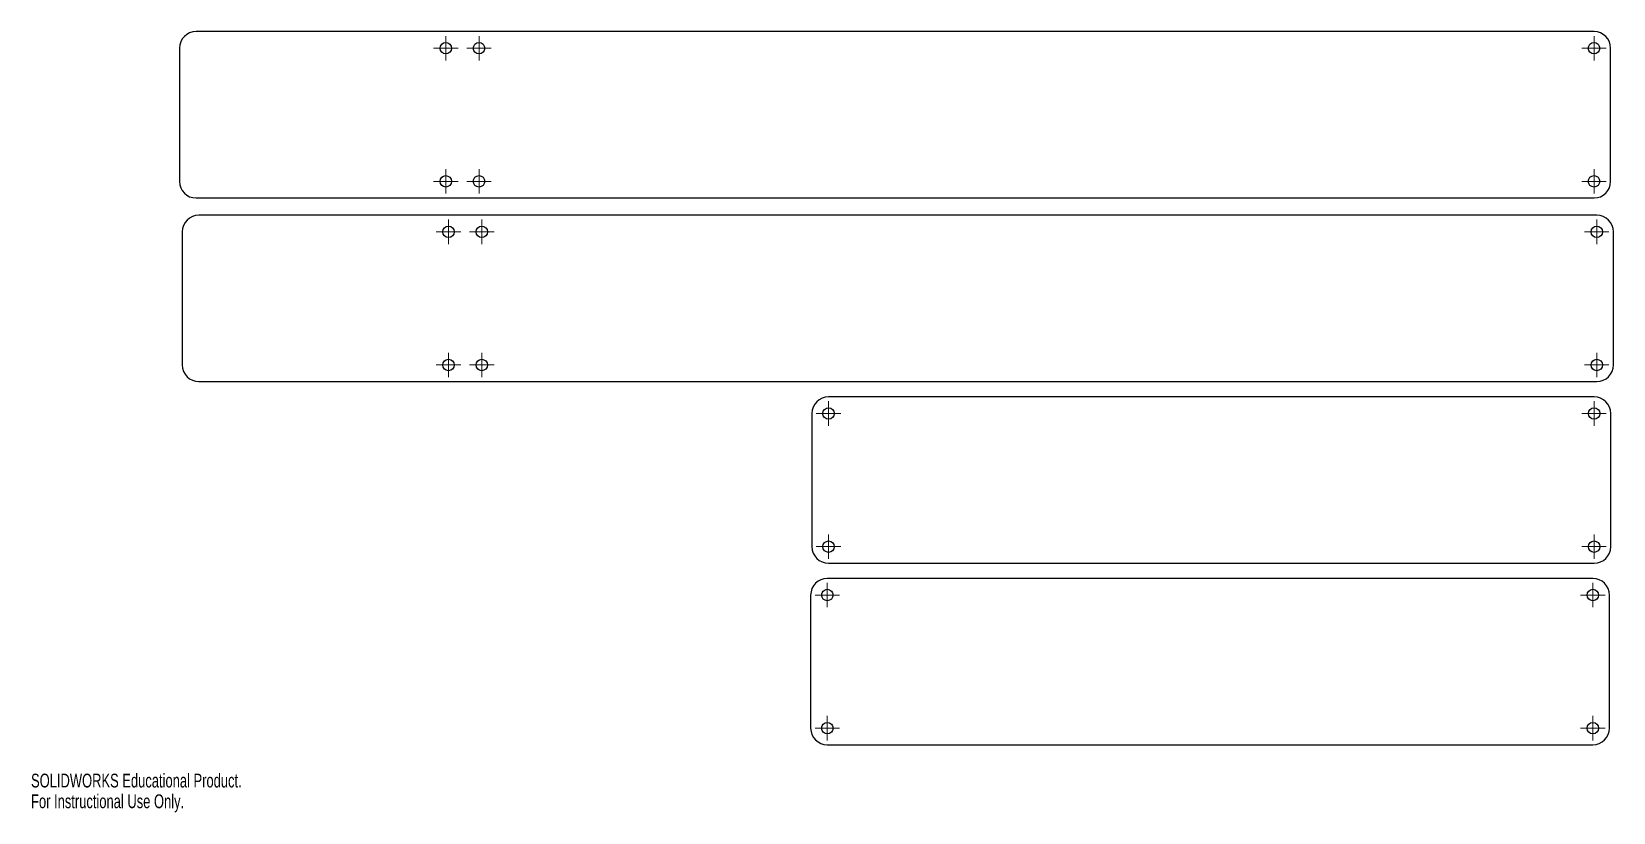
# Model space of a CAD drawing. Header units: inches. Extents: x 0 to 23.8, y 0 to 11.7.
import ezdxf

# ---------------------------------------------------------------- set-up
doc = ezdxf.new("R2010")
doc.units = ezdxf.units.IN
doc.header["$MEASUREMENT"] = 0
doc.styles.add('SLDTEXTSTYLE0', font='TXT', dxfattribs={"width": 0.7})

# ---------------------------------------------------------------- blocks, each defined once
blk = doc.blocks.new('SW_CENTERMARKSYMBOL_0')
at = {"color": 0, "linetype": 'Continuous', "lineweight": 18}
for p, q in [((-0.098, 0), (-0.184, 0)), ((0, 0), (-0.098, 0)), ((0, 0.098), (0, 0.184)), ((0, 0), (0, 0.098)), ((0, 0), (0, -0.098)), ((0, 0), (0.098, 0)), ((0.098, 0), (0.184, 0)), ((0, -0.098), (0, -0.184))]:
    blk.add_line(p, q, dxfattribs=at)
blk = doc.blocks.new('SW_CENTERMARKSYMBOL_1')
at = {"color": 0, "linetype": 'Continuous', "lineweight": 18}
for p, q in [((-0.098, 0), (-0.184, 0)), ((0, 0), (-0.098, 0)), ((0, 0.098), (0, 0.184)), ((0, 0), (0, 0.098)), ((0, 0), (0, -0.098)), ((0, 0), (0.098, 0)), ((0.098, 0), (0.184, 0)), ((0, -0.098), (0, -0.184))]:
    blk.add_line(p, q, dxfattribs=at)
blk = doc.blocks.new('SW_CENTERMARKSYMBOL_2')
at = {"color": 0, "linetype": 'Continuous', "lineweight": 18}
for p, q in [((-0.098, 0), (-0.184, 0)), ((0, 0), (-0.098, 0)), ((0, 0.098), (0, 0.184)), ((0, 0), (0, 0.098)), ((0, 0), (0, -0.098)), ((0, 0), (0.098, 0)), ((0.098, 0), (0.184, 0)), ((0, -0.098), (0, -0.184))]:
    blk.add_line(p, q, dxfattribs=at)
blk = doc.blocks.new('SW_CENTERMARKSYMBOL_3')
at = {"color": 0, "linetype": 'Continuous', "lineweight": 18}
for p, q in [((-0.098, 0), (-0.184, 0)), ((0, 0), (-0.098, 0)), ((0, 0.098), (0, 0.184)), ((0, 0), (0, 0.098)), ((0, 0), (0, -0.098)), ((0, 0), (0.098, 0)), ((0.098, 0), (0.184, 0)), ((0, -0.098), (0, -0.184))]:
    blk.add_line(p, q, dxfattribs=at)
blk = doc.blocks.new('SW_CENTERMARKSYMBOL_4')
at = {"color": 0, "linetype": 'Continuous', "lineweight": 18}
for p, q in [((-0.098, 0), (-0.184, 0)), ((0, 0), (-0.098, 0)), ((0, 0.098), (0, 0.184)), ((0, 0), (0, 0.098)), ((0, 0), (0, -0.098)), ((0, 0), (0.098, 0)), ((0.098, 0), (0.184, 0)), ((0, -0.098), (0, -0.184))]:
    blk.add_line(p, q, dxfattribs=at)
blk = doc.blocks.new('SW_CENTERMARKSYMBOL_5')
at = {"color": 0, "linetype": 'Continuous', "lineweight": 18}
for p, q in [((-0.098, 0), (-0.184, 0)), ((0, 0), (-0.098, 0)), ((0, 0.098), (0, 0.184)), ((0, 0), (0, 0.098)), ((0, 0), (0, -0.098)), ((0, 0), (0.098, 0)), ((0.098, 0), (0.184, 0)), ((0, -0.098), (0, -0.184))]:
    blk.add_line(p, q, dxfattribs=at)
blk = doc.blocks.new('SW_CENTERMARKSYMBOL_6')
at = {"color": 0, "linetype": 'Continuous', "lineweight": 18}
for p, q in [((-0.098, 0), (-0.184, 0)), ((0, 0), (-0.098, 0)), ((0, 0.098), (0, 0.184)), ((0, 0), (0, 0.098)), ((0, 0), (0, -0.098)), ((0, 0), (0.098, 0)), ((0.098, 0), (0.184, 0)), ((0, -0.098), (0, -0.184))]:
    blk.add_line(p, q, dxfattribs=at)
blk = doc.blocks.new('SW_CENTERMARKSYMBOL_7')
at = {"color": 0, "linetype": 'Continuous', "lineweight": 18}
for p, q in [((-0.098, 0), (-0.184, 0)), ((0, 0), (-0.098, 0)), ((0, 0.098), (0, 0.184)), ((0, 0), (0, 0.098)), ((0, 0), (0, -0.098)), ((0, 0), (0.098, 0)), ((0.098, 0), (0.184, 0)), ((0, -0.098), (0, -0.184))]:
    blk.add_line(p, q, dxfattribs=at)
blk = doc.blocks.new('SW_CENTERMARKSYMBOL_8')
at = {"color": 0, "linetype": 'Continuous', "lineweight": 18}
for p, q in [((-0.098, 0), (-0.184, 0)), ((0, 0), (-0.098, 0)), ((0, 0.098), (0, 0.184)), ((0, 0), (0, 0.098)), ((0, 0), (0, -0.098)), ((0, 0), (0.098, 0)), ((0.098, 0), (0.184, 0)), ((0, -0.098), (0, -0.184))]:
    blk.add_line(p, q, dxfattribs=at)
blk = doc.blocks.new('SW_CENTERMARKSYMBOL_9')
at = {"color": 0, "linetype": 'Continuous', "lineweight": 18}
for p, q in [((-0.098, 0), (-0.184, 0)), ((0, 0), (-0.098, 0)), ((0, 0.098), (0, 0.184)), ((0, 0), (0, 0.098)), ((0, 0), (0, -0.098)), ((0, 0), (0.098, 0)), ((0.098, 0), (0.184, 0)), ((0, -0.098), (0, -0.184))]:
    blk.add_line(p, q, dxfattribs=at)
blk = doc.blocks.new('SW_CENTERMARKSYMBOL_10')
at = {"color": 0, "linetype": 'Continuous', "lineweight": 18}
for p, q in [((-0.098, 0), (-0.184, 0)), ((0, 0), (-0.098, 0)), ((0, 0.098), (0, 0.184)), ((0, 0), (0, 0.098)), ((0, 0), (0, -0.098)), ((0, 0), (0.098, 0)), ((0.098, 0), (0.184, 0)), ((0, -0.098), (0, -0.184))]:
    blk.add_line(p, q, dxfattribs=at)
blk = doc.blocks.new('SW_CENTERMARKSYMBOL_11')
at = {"color": 0, "linetype": 'Continuous', "lineweight": 18}
for p, q in [((-0.098, 0), (-0.184, 0)), ((0, 0), (-0.098, 0)), ((0, 0.098), (0, 0.184)), ((0, 0), (0, 0.098)), ((0, 0), (0, -0.098)), ((0, 0), (0.098, 0)), ((0.098, 0), (0.184, 0)), ((0, -0.098), (0, -0.184))]:
    blk.add_line(p, q, dxfattribs=at)
blk = doc.blocks.new('SW_CENTERMARKSYMBOL_12')
at = {"color": 0, "linetype": 'Continuous', "lineweight": 18}
for p, q in [((-0.098, 0), (-0.184, 0)), ((0, 0), (-0.098, 0)), ((0, 0.098), (0, 0.184)), ((0, 0), (0, 0.098)), ((0, 0), (0, -0.098)), ((0, 0), (0.098, 0)), ((0.098, 0), (0.184, 0)), ((0, -0.098), (0, -0.184))]:
    blk.add_line(p, q, dxfattribs=at)
blk = doc.blocks.new('SW_CENTERMARKSYMBOL_13')
at = {"color": 0, "linetype": 'Continuous', "lineweight": 18}
for p, q in [((-0.098, 0), (-0.184, 0)), ((0, 0), (-0.098, 0)), ((0, 0.098), (0, 0.184)), ((0, 0), (0, 0.098)), ((0, 0), (0, -0.098)), ((0, 0), (0.098, 0)), ((0.098, 0), (0.184, 0)), ((0, -0.098), (0, -0.184))]:
    blk.add_line(p, q, dxfattribs=at)
blk = doc.blocks.new('SW_CENTERMARKSYMBOL_14')
at = {"color": 0, "linetype": 'Continuous', "lineweight": 18}
for p, q in [((-0.098, 0), (-0.184, 0)), ((0, 0), (-0.098, 0)), ((0, 0.098), (0, 0.184)), ((0, 0), (0, 0.098)), ((0, 0), (0, -0.098)), ((0, 0), (0.098, 0)), ((0.098, 0), (0.184, 0)), ((0, -0.098), (0, -0.184))]:
    blk.add_line(p, q, dxfattribs=at)
blk = doc.blocks.new('SW_CENTERMARKSYMBOL_15')
at = {"color": 0, "linetype": 'Continuous', "lineweight": 18}
for p, q in [((-0.098, 0), (-0.184, 0)), ((0, 0), (-0.098, 0)), ((0, 0.098), (0, 0.184)), ((0, 0), (0, 0.098)), ((0, 0), (0, -0.098)), ((0, 0), (0.098, 0)), ((0.098, 0), (0.184, 0)), ((0, -0.098), (0, -0.184))]:
    blk.add_line(p, q, dxfattribs=at)
blk = doc.blocks.new('SW_CENTERMARKSYMBOL_16')
at = {"color": 0, "linetype": 'Continuous', "lineweight": 18}
for p, q in [((-0.098, 0), (-0.184, 0)), ((0, 0), (-0.098, 0)), ((0, 0.098), (0, 0.184)), ((0, 0), (0, 0.098)), ((0, 0), (0, -0.098)), ((0, 0), (0.098, 0)), ((0.098, 0), (0.184, 0)), ((0, -0.098), (0, -0.184))]:
    blk.add_line(p, q, dxfattribs=at)
blk = doc.blocks.new('SW_CENTERMARKSYMBOL_17')
at = {"color": 0, "linetype": 'Continuous', "lineweight": 18}
for p, q in [((-0.098, 0), (-0.184, 0)), ((0, 0), (-0.098, 0)), ((0, 0.098), (0, 0.184)), ((0, 0), (0, 0.098)), ((0, 0), (0, -0.098)), ((0, 0), (0.098, 0)), ((0.098, 0), (0.184, 0)), ((0, -0.098), (0, -0.184))]:
    blk.add_line(p, q, dxfattribs=at)
blk = doc.blocks.new('SW_CENTERMARKSYMBOL_18')
at = {"color": 0, "linetype": 'Continuous', "lineweight": 18}
for p, q in [((-0.098, 0), (-0.184, 0)), ((0, 0), (-0.098, 0)), ((0, 0.098), (0, 0.184)), ((0, 0), (0, 0.098)), ((0, 0), (0, -0.098)), ((0, 0), (0.098, 0)), ((0.098, 0), (0.184, 0)), ((0, -0.098), (0, -0.184))]:
    blk.add_line(p, q, dxfattribs=at)
blk = doc.blocks.new('SW_CENTERMARKSYMBOL_19')
at = {"color": 0, "linetype": 'Continuous', "lineweight": 18}
for p, q in [((-0.098, 0), (-0.184, 0)), ((0, 0), (-0.098, 0)), ((0, 0.098), (0, 0.184)), ((0, 0), (0, 0.098)), ((0, 0), (0, -0.098)), ((0, 0), (0.098, 0)), ((0.098, 0), (0.184, 0)), ((0, -0.098), (0, -0.184))]:
    blk.add_line(p, q, dxfattribs=at)

msp = doc.modelspace()

# ---------------------------------------------------------------- linework, layer by layer
at = {"color": 7, "linetype": 'Continuous', "lineweight": 25}
for p, q in [((23.48, 11.729), (2.48, 11.729)), ((2.23, 11.479), (2.23, 9.479)), ((23.73, 9.479), (23.73, 11.479)), ((2.48, 9.229), (23.48, 9.229)), ((23.521, 8.97), (2.521, 8.97)), ((2.271, 8.72), (2.271, 6.72)), ((23.771, 6.72), (23.771, 8.72)), ((2.521, 6.47), (23.521, 6.47)), ((23.481, 6.24), (11.981, 6.24)), ((11.731, 5.99), (11.731, 3.99)), ((23.731, 3.99), (23.731, 5.99)), ((11.981, 3.74), (23.481, 3.74)), ((23.462, 3.513), (11.962, 3.513)), ((11.712, 3.263), (11.712, 1.263)), ((23.712, 1.263), (23.712, 3.263)), ((11.962, 1.013), (23.462, 1.013))]:
    msp.add_line(p, q, dxfattribs=at)
for centre in [(6.23, 11.479), (6.73, 11.479), (23.48, 11.479), (6.23, 9.479), (6.73, 9.479), (23.48, 9.479), (6.271, 8.72), (6.771, 8.72), (23.521, 8.72), (6.271, 6.72), (6.771, 6.72), (23.521, 6.72), (11.981, 5.99), (23.481, 5.99), (11.981, 3.99), (23.481, 3.99), (11.962, 3.263), (23.462, 3.263), (11.962, 1.263), (23.462, 1.263)]:
    msp.add_circle(centre, 0.0859, dxfattribs=at)
for centre, start, end in [((2.48, 11.479), 90, 180), ((23.48, 11.479), 0, 90), ((2.48, 9.479), 180, 270), ((23.48, 9.479), 270, 0), ((2.521, 8.72), 90, 180), ((23.521, 8.72), 0, 90), ((2.521, 6.72), 180, 270), ((23.521, 6.72), 270, 0), ((11.981, 5.99), 90, 180), ((23.481, 5.99), 0, 90), ((11.981, 3.99), 180, 270), ((23.481, 3.99), 270, 0), ((11.962, 3.263), 90, 180), ((23.462, 3.263), 0, 90), ((11.962, 1.263), 180, 270), ((23.462, 1.263), 270, 0)]:
    msp.add_arc(centre, 0.25, start, end, dxfattribs=at)

# ---------------------------------------------------------------- block references
at = {"color": 7, "linetype": 'Continuous', "lineweight": 18}
for name, p in [('SW_CENTERMARKSYMBOL_5', (6.23, 11.479)), ('SW_CENTERMARKSYMBOL_4', (6.73, 11.479)), ('SW_CENTERMARKSYMBOL_1', (23.48, 11.479)), ('SW_CENTERMARKSYMBOL_3', (6.23, 9.479)), ('SW_CENTERMARKSYMBOL_2', (6.73, 9.479)), ('SW_CENTERMARKSYMBOL_0', (23.48, 9.479)), ('SW_CENTERMARKSYMBOL_15', (11.981, 5.99)), ('SW_CENTERMARKSYMBOL_14', (23.481, 5.99)), ('SW_CENTERMARKSYMBOL_12', (11.981, 3.99)), ('SW_CENTERMARKSYMBOL_13', (23.481, 3.99))]:
    msp.add_blockref(name, p, dxfattribs=at)
at = {"color": 7, "linetype": 'Continuous', "lineweight": 0}
for name, p in [('SW_CENTERMARKSYMBOL_11', (6.271, 8.72)), ('SW_CENTERMARKSYMBOL_10', (6.771, 8.72)), ('SW_CENTERMARKSYMBOL_7', (23.521, 8.72)), ('SW_CENTERMARKSYMBOL_9', (6.271, 6.72)), ('SW_CENTERMARKSYMBOL_8', (6.771, 6.72)), ('SW_CENTERMARKSYMBOL_6', (23.521, 6.72)), ('SW_CENTERMARKSYMBOL_19', (11.962, 3.263)), ('SW_CENTERMARKSYMBOL_18', (23.462, 3.263)), ('SW_CENTERMARKSYMBOL_16', (11.962, 1.263)), ('SW_CENTERMARKSYMBOL_17', (23.462, 1.263))]:
    msp.add_blockref(name, p, dxfattribs=at)

# ---------------------------------------------------------------- texts
at = {"color": 7, "linetype": 'Continuous', "char_height": 0.2076, "attachment_point": 1, "style": 'SLDTEXTSTYLE0'}
for s, insert in [('SOLIDWORKS Educational Product.', (0, 0.579)), ('For Instructional Use Only.', (0, 0.268))]:
    msp.add_mtext(s, dxfattribs=dict(at, insert=insert))

doc.saveas('drawing.dxf')
